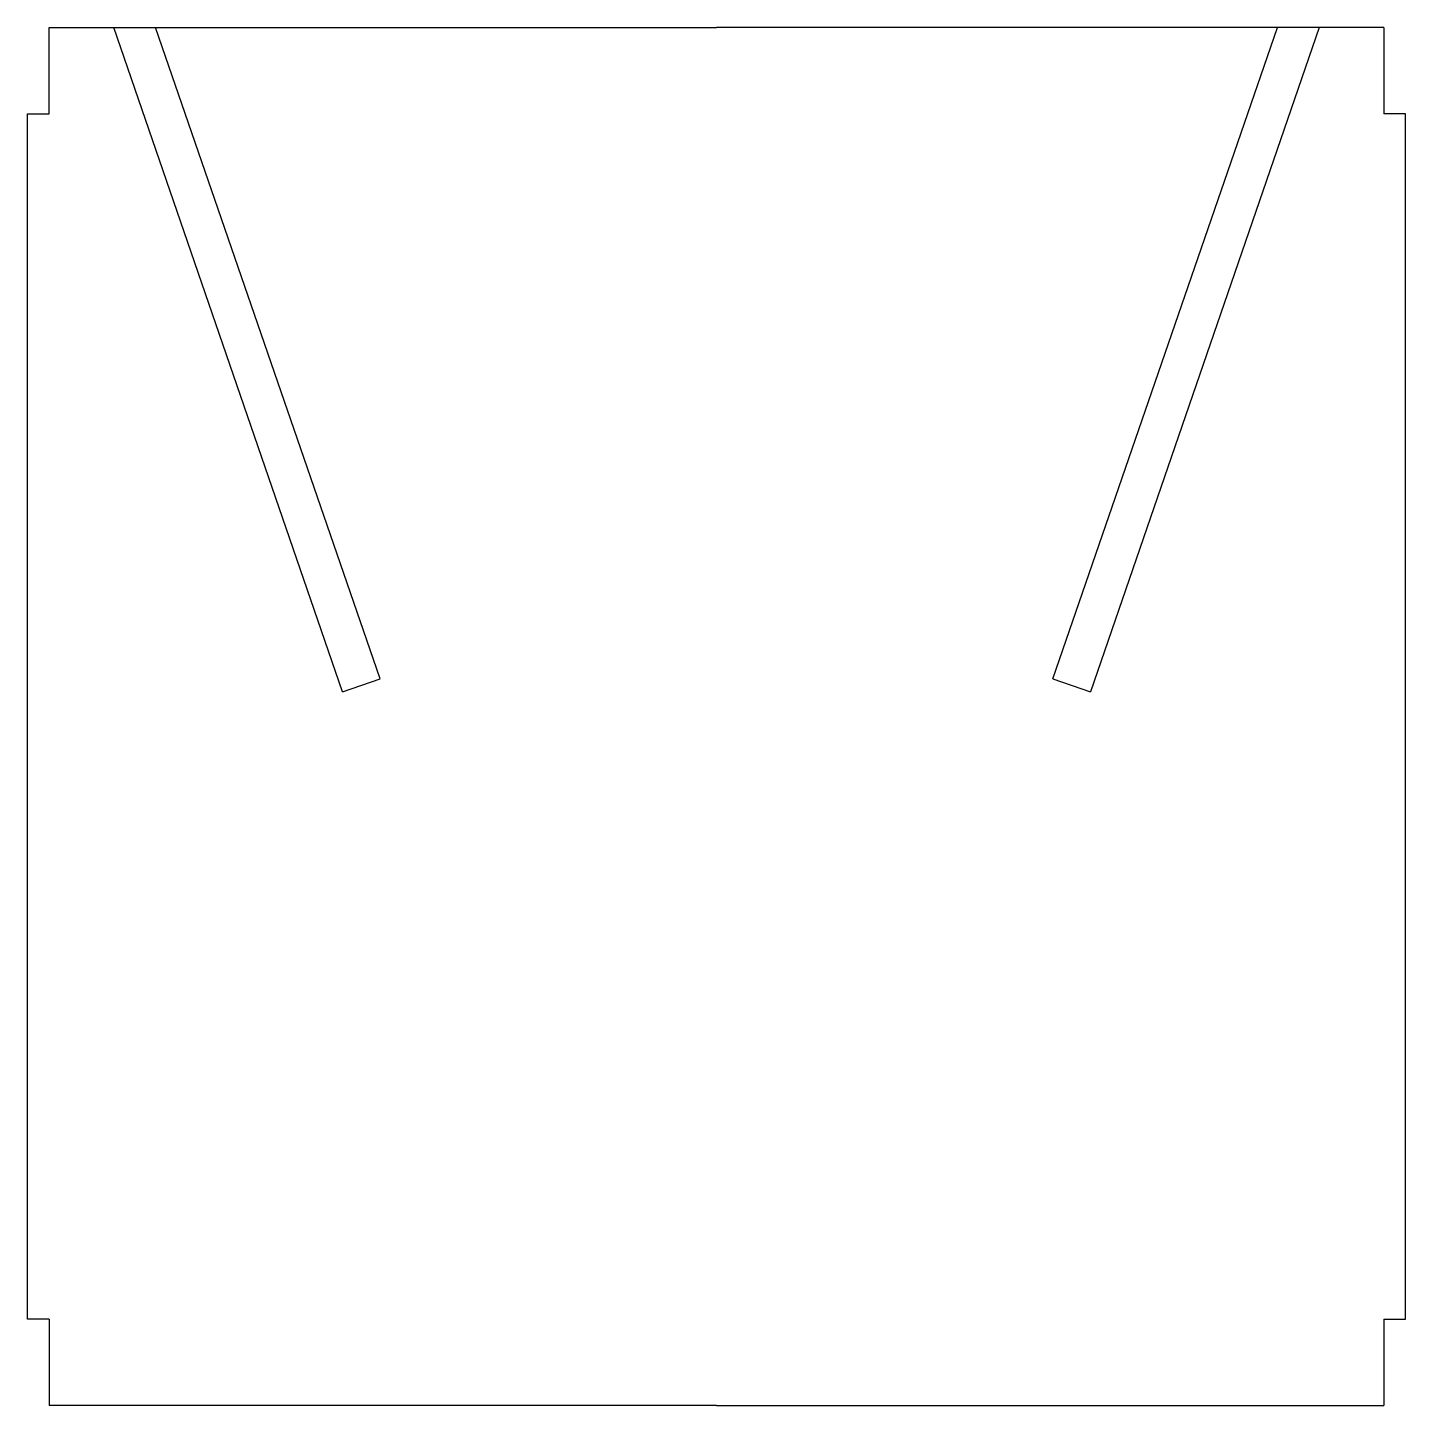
# Model space of a CAD drawing. Header units: inches. Extents: x -4 to 4, y 0 to 8.
import ezdxf

# ---------------------------------------------------------------- set-up
doc = ezdxf.new("R2010")
doc.units = ezdxf.units.IN
doc.layers.get('0').update_dxf_attribs({"linetype": 'CONTINUOUS'})

msp = doc.modelspace()

# ---------------------------------------------------------------- linework, layer by layer
for p, q in [((-1.9536, 4.2182), (-3.2567, 8)), ((-3.875, 8), (0, 8)), ((-3.875, 7.5), (-3.875, 8)), ((-2.171, 4.1433), (-3.5, 8)), ((3.875, 8), (0, 8)), ((1.9536, 4.2182), (3.2567, 8)), ((3.5, 8), (2.171, 4.1433)), ((3.875, 8), (3.875, 7.5)), ((-4, 0.5), (-4, 7.5)), ((-4, 7.5), (-3.875, 7.5)), ((4, 7.5), (3.875, 7.5)), ((4, 0.5), (4, 7.5)), ((-2.171, 4.1433), (-1.9536, 4.2182)), ((1.9536, 4.2182), (2.171, 4.1433)), ((-3.875, 0.5), (-4, 0.5)), ((-3.875, 0.5), (-3.875, 0)), ((3.875, 0.5), (4, 0.5)), ((3.875, 0.5), (3.875, 0)), ((0, 0), (-3.875, 0)), ((0, 0), (3.875, 0))]:
    msp.add_line(p, q)

doc.saveas('drawing.dxf')
